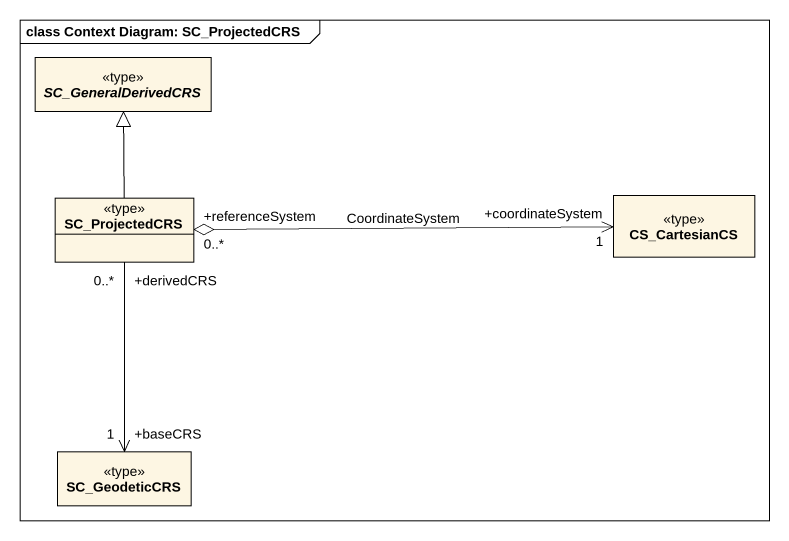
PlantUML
@startuml
mainframe class Context Diagram: SC_ProjectedCRS
hide circle
hide empty members
abstract class SC_GeneralDerivedCRS <<type>>
class SC_ProjectedCRS <<type>>
class CS_CartesianCS <<type>>
class SC_GeodeticCRS <<type>>
SC_ProjectedCRS -up-|> SC_GeneralDerivedCRS
SC_ProjectedCRS "+derivedCRS\n0..*" --> "+baseCRS\n1" SC_GeodeticCRS
CS_CartesianCS "+coordinateSystem\n1" <-left-o "+referenceSystem\n0..*" SC_ProjectedCRS : CoordinateSystem
@enduml
